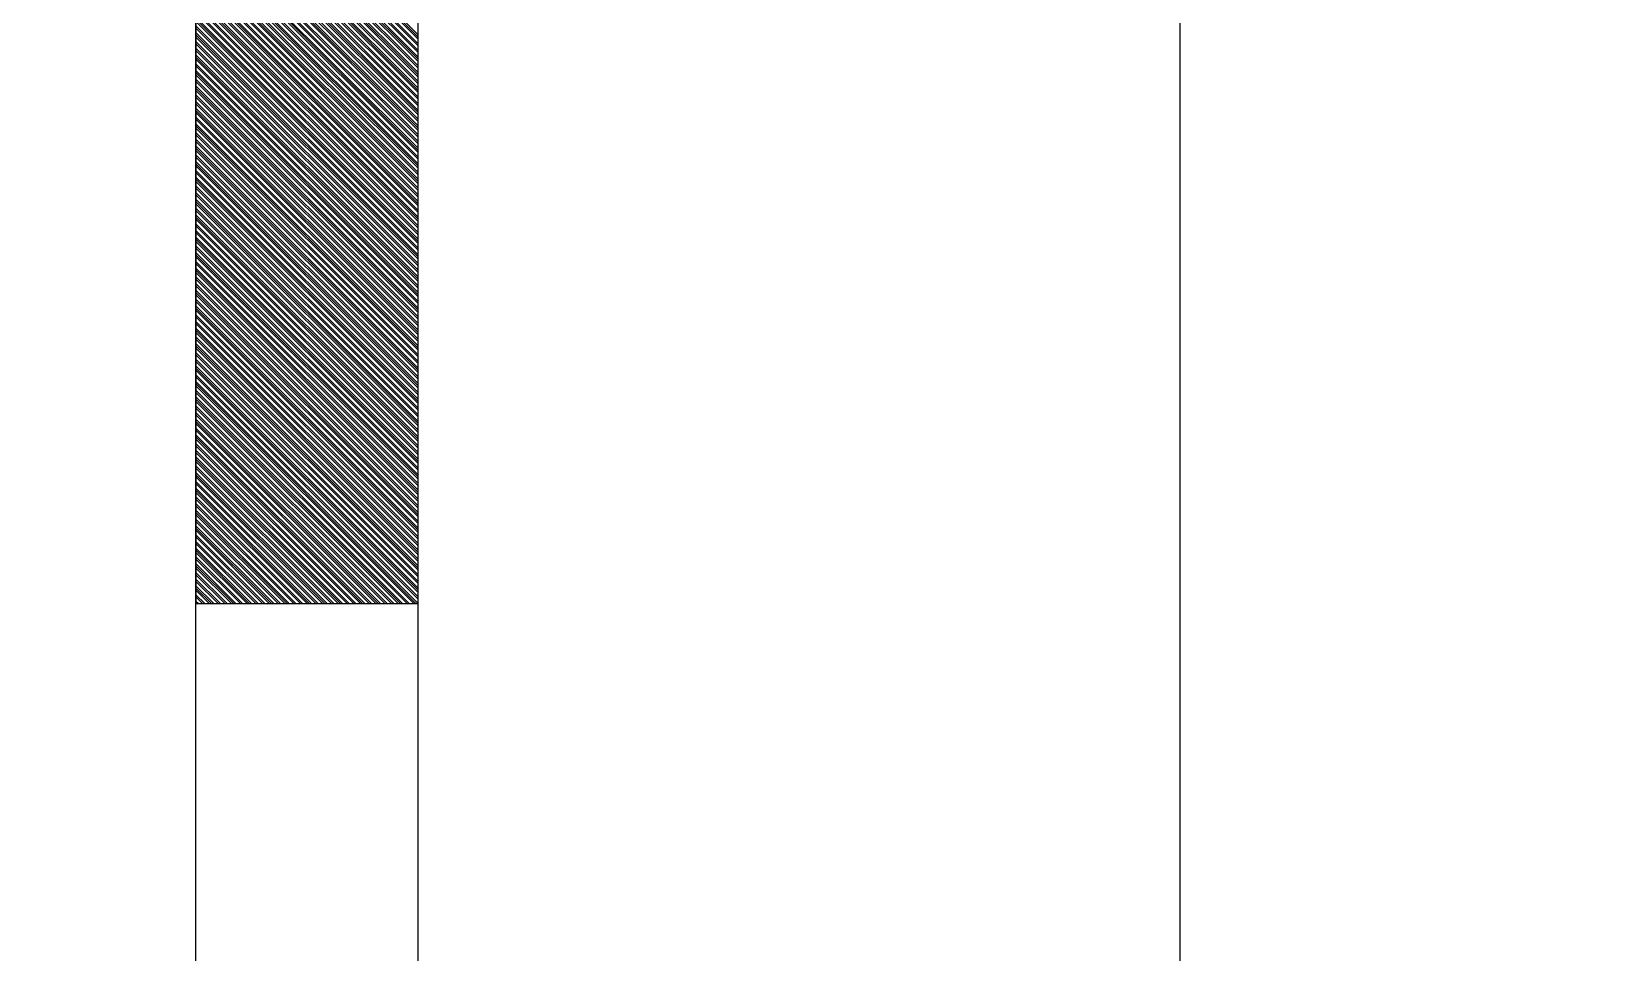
# Model space of a CAD drawing. Extents: x 729854 to 730444, y 4373781 to 4374808.
# Drawn here: x 730092.93 to 730100.01, y 4374729.44 to 4374733.58 of the extents above; entities that cross this region are included whole.
import ezdxf

# ---------------------------------------------------------------- set-up
doc = ezdxf.new("R2010")
doc.units = 0
doc.layers.get('0').update_dxf_attribs({"linetype": 'CONTINUOUS'})

msp = doc.modelspace()

# ---------------------------------------------------------------- linework, layer by layer
at = {"color": 0, "linetype": 'CONTINUOUS'}
for p, q in [((730093.67, 4374681.01), (730093.67, 4374781.01)), ((730093.67, 4374681.01), (730093.67, 4374781.01)), ((730094.67, 4374681.01), (730094.67, 4374781.01)), ((730094.67, 4374681.01), (730094.67, 4374781.01)), ((730094.67, 4374733.57), (730093.67, 4374734.57)), ((730094.67, 4374733.57), (730093.67, 4374734.57)), ((730094.67, 4374733.56), (730093.67, 4374734.56)), ((730094.67, 4374733.56), (730093.67, 4374734.56)), ((730094.67, 4374733.55), (730093.67, 4374734.55)), ((730094.67, 4374733.55), (730093.67, 4374734.55)), ((730094.67, 4374733.53), (730093.67, 4374734.53)), ((730094.67, 4374733.53), (730093.67, 4374734.53)), ((730094.67, 4374733.52), (730093.67, 4374734.52)), ((730094.67, 4374733.52), (730093.67, 4374734.52)), ((730094.67, 4374733.5), (730093.67, 4374734.5)), ((730094.67, 4374733.5), (730093.67, 4374734.5)), ((730094.67, 4374733.49), (730093.67, 4374734.49)), ((730094.67, 4374733.49), (730093.67, 4374734.49)), ((730094.67, 4374733.47), (730093.67, 4374734.47)), ((730094.67, 4374733.47), (730093.67, 4374734.47)), ((730094.67, 4374733.46), (730093.67, 4374734.46)), ((730094.67, 4374733.46), (730093.67, 4374734.46)), ((730094.67, 4374733.45), (730093.67, 4374734.45)), ((730094.67, 4374733.45), (730093.67, 4374734.45)), ((730094.67, 4374733.43), (730093.67, 4374734.43)), ((730094.67, 4374733.43), (730093.67, 4374734.43)), ((730094.67, 4374733.42), (730093.67, 4374734.42)), ((730094.67, 4374733.42), (730093.67, 4374734.42)), ((730094.67, 4374733.4), (730093.67, 4374734.4)), ((730094.67, 4374733.4), (730093.67, 4374734.4)), ((730094.67, 4374733.39), (730093.67, 4374734.39)), ((730094.67, 4374733.39), (730093.67, 4374734.39)), ((730094.67, 4374733.38), (730093.67, 4374734.38)), ((730094.67, 4374733.38), (730093.67, 4374734.38)), ((730094.67, 4374733.36), (730093.67, 4374734.36)), ((730094.67, 4374733.36), (730093.67, 4374734.36)), ((730094.67, 4374733.35), (730093.67, 4374734.35)), ((730094.67, 4374733.35), (730093.67, 4374734.35)), ((730094.67, 4374733.33), (730093.67, 4374734.33)), ((730094.67, 4374733.33), (730093.67, 4374734.33)), ((730094.67, 4374733.32), (730093.67, 4374734.32)), ((730094.67, 4374733.32), (730093.67, 4374734.32)), ((730094.67, 4374733.31), (730093.67, 4374734.31)), ((730094.67, 4374733.31), (730093.67, 4374734.31)), ((730094.67, 4374733.29), (730093.67, 4374734.29)), ((730094.67, 4374733.29), (730093.67, 4374734.29)), ((730094.67, 4374733.28), (730093.67, 4374734.28)), ((730094.67, 4374733.28), (730093.67, 4374734.28)), ((730094.67, 4374733.26), (730093.67, 4374734.26)), ((730094.67, 4374733.26), (730093.67, 4374734.26)), ((730094.67, 4374733.25), (730093.67, 4374734.25)), ((730094.67, 4374733.25), (730093.67, 4374734.25)), ((730094.67, 4374733.23), (730093.67, 4374734.23)), ((730094.67, 4374733.23), (730093.67, 4374734.23)), ((730094.67, 4374733.22), (730093.67, 4374734.22)), ((730094.67, 4374733.22), (730093.67, 4374734.22)), ((730094.67, 4374733.21), (730093.67, 4374734.21)), ((730094.67, 4374733.21), (730093.67, 4374734.21)), ((730094.67, 4374733.19), (730093.67, 4374734.19)), ((730094.67, 4374733.19), (730093.67, 4374734.19)), ((730094.67, 4374733.18), (730093.67, 4374734.18)), ((730094.67, 4374733.18), (730093.67, 4374734.18)), ((730094.67, 4374733.16), (730093.67, 4374734.16)), ((730094.67, 4374733.16), (730093.67, 4374734.16)), ((730094.67, 4374733.15), (730093.67, 4374734.15)), ((730094.67, 4374733.15), (730093.67, 4374734.15)), ((730094.67, 4374733.14), (730093.67, 4374734.14)), ((730094.67, 4374733.14), (730093.67, 4374734.14)), ((730094.67, 4374733.12), (730093.67, 4374734.12)), ((730094.67, 4374733.12), (730093.67, 4374734.12)), ((730094.67, 4374733.11), (730093.67, 4374734.11)), ((730094.67, 4374733.11), (730093.67, 4374734.11)), ((730094.67, 4374733.09), (730093.67, 4374734.09)), ((730094.67, 4374733.09), (730093.67, 4374734.09)), ((730094.67, 4374733.08), (730093.67, 4374734.08)), ((730094.67, 4374733.08), (730093.67, 4374734.08)), ((730094.67, 4374733.06), (730093.67, 4374734.06)), ((730094.67, 4374733.06), (730093.67, 4374734.06)), ((730094.67, 4374733.05), (730093.67, 4374734.05)), ((730094.67, 4374733.05), (730093.67, 4374734.05)), ((730094.67, 4374733.04), (730093.67, 4374734.04)), ((730094.67, 4374733.04), (730093.67, 4374734.04)), ((730094.67, 4374733.02), (730093.67, 4374734.02)), ((730094.67, 4374733.02), (730093.67, 4374734.02)), ((730094.67, 4374733.01), (730093.67, 4374734.01)), ((730094.67, 4374733.01), (730093.67, 4374734.01)), ((730094.67, 4374732.99), (730093.67, 4374733.99)), ((730094.67, 4374732.99), (730093.67, 4374733.99)), ((730094.67, 4374732.98), (730093.67, 4374733.98)), ((730094.67, 4374732.98), (730093.67, 4374733.98)), ((730094.67, 4374732.97), (730093.67, 4374733.97)), ((730094.67, 4374732.97), (730093.67, 4374733.97)), ((730094.67, 4374732.95), (730093.67, 4374733.95)), ((730094.67, 4374732.95), (730093.67, 4374733.95)), ((730094.67, 4374732.94), (730093.67, 4374733.94)), ((730094.67, 4374732.94), (730093.67, 4374733.94)), ((730094.67, 4374732.92), (730093.67, 4374733.92)), ((730094.67, 4374732.92), (730093.67, 4374733.92)), ((730094.67, 4374732.91), (730093.67, 4374733.91)), ((730094.67, 4374732.91), (730093.67, 4374733.91)), ((730094.67, 4374732.9), (730093.67, 4374733.9)), ((730094.67, 4374732.9), (730093.67, 4374733.9)), ((730094.67, 4374732.88), (730093.67, 4374733.88)), ((730094.67, 4374732.88), (730093.67, 4374733.88)), ((730094.67, 4374732.87), (730093.67, 4374733.87)), ((730094.67, 4374732.87), (730093.67, 4374733.87)), ((730094.67, 4374732.85), (730093.67, 4374733.85)), ((730094.67, 4374732.85), (730093.67, 4374733.85)), ((730094.67, 4374732.84), (730093.67, 4374733.84)), ((730094.67, 4374732.84), (730093.67, 4374733.84)), ((730094.67, 4374732.82), (730093.67, 4374733.82)), ((730094.67, 4374732.82), (730093.67, 4374733.82)), ((730094.67, 4374732.81), (730093.67, 4374733.81)), ((730094.67, 4374732.81), (730093.67, 4374733.81)), ((730094.67, 4374732.8), (730093.67, 4374733.8)), ((730094.67, 4374732.8), (730093.67, 4374733.8)), ((730094.67, 4374732.78), (730093.67, 4374733.78)), ((730094.67, 4374732.78), (730093.67, 4374733.78)), ((730094.67, 4374732.77), (730093.67, 4374733.77)), ((730094.67, 4374732.77), (730093.67, 4374733.77)), ((730094.67, 4374732.75), (730093.67, 4374733.75)), ((730094.67, 4374732.75), (730093.67, 4374733.75)), ((730094.67, 4374732.74), (730093.67, 4374733.74)), ((730094.67, 4374732.74), (730093.67, 4374733.74)), ((730094.67, 4374732.73), (730093.67, 4374733.73)), ((730094.67, 4374732.73), (730093.67, 4374733.73)), ((730094.67, 4374732.71), (730093.67, 4374733.71)), ((730094.67, 4374732.71), (730093.67, 4374733.71)), ((730094.67, 4374732.7), (730093.67, 4374733.7)), ((730094.67, 4374732.7), (730093.67, 4374733.7)), ((730094.67, 4374732.68), (730093.67, 4374733.68)), ((730094.67, 4374732.68), (730093.67, 4374733.68)), ((730094.67, 4374732.67), (730093.67, 4374733.67)), ((730094.67, 4374732.67), (730093.67, 4374733.67)), ((730094.67, 4374732.65), (730093.67, 4374733.65)), ((730094.67, 4374732.65), (730093.67, 4374733.65)), ((730094.67, 4374732.64), (730093.67, 4374733.64)), ((730094.67, 4374732.64), (730093.67, 4374733.64)), ((730094.67, 4374732.63), (730093.67, 4374733.63)), ((730094.67, 4374732.63), (730093.67, 4374733.63)), ((730094.67, 4374732.61), (730093.67, 4374733.61)), ((730094.67, 4374732.61), (730093.67, 4374733.61)), ((730094.67, 4374732.6), (730093.67, 4374733.6)), ((730094.67, 4374732.6), (730093.67, 4374733.6)), ((730094.67, 4374732.58), (730093.67, 4374733.58)), ((730094.67, 4374732.58), (730093.67, 4374733.58)), ((730094.67, 4374732.57), (730093.67, 4374733.57)), ((730094.67, 4374732.57), (730093.67, 4374733.57)), ((730094.67, 4374732.56), (730093.67, 4374733.56)), ((730094.67, 4374732.56), (730093.67, 4374733.56)), ((730094.67, 4374732.54), (730093.67, 4374733.54)), ((730094.67, 4374732.54), (730093.67, 4374733.54)), ((730094.67, 4374732.53), (730093.67, 4374733.53)), ((730094.67, 4374732.53), (730093.67, 4374733.53)), ((730094.67, 4374732.51), (730093.67, 4374733.51)), ((730094.67, 4374732.51), (730093.67, 4374733.51)), ((730094.67, 4374732.5), (730093.67, 4374733.5)), ((730094.67, 4374732.5), (730093.67, 4374733.5)), ((730094.67, 4374732.48), (730093.67, 4374733.48)), ((730094.67, 4374732.48), (730093.67, 4374733.48)), ((730094.67, 4374732.47), (730093.67, 4374733.47)), ((730094.67, 4374732.47), (730093.67, 4374733.47)), ((730094.67, 4374732.46), (730093.67, 4374733.46)), ((730094.67, 4374732.46), (730093.67, 4374733.46)), ((730094.67, 4374732.44), (730093.67, 4374733.44)), ((730094.67, 4374732.44), (730093.67, 4374733.44)), ((730094.67, 4374732.43), (730093.67, 4374733.43)), ((730094.67, 4374732.43), (730093.67, 4374733.43)), ((730094.67, 4374732.41), (730093.67, 4374733.41)), ((730094.67, 4374732.41), (730093.67, 4374733.41)), ((730094.67, 4374732.4), (730093.67, 4374733.4)), ((730094.67, 4374732.4), (730093.67, 4374733.4)), ((730094.67, 4374732.39), (730093.67, 4374733.39)), ((730094.67, 4374732.39), (730093.67, 4374733.39)), ((730094.67, 4374732.37), (730093.67, 4374733.37)), ((730094.67, 4374732.37), (730093.67, 4374733.37)), ((730094.67, 4374732.36), (730093.67, 4374733.36)), ((730094.67, 4374732.36), (730093.67, 4374733.36)), ((730094.67, 4374732.34), (730093.67, 4374733.34)), ((730094.67, 4374732.34), (730093.67, 4374733.34)), ((730094.67, 4374732.33), (730093.67, 4374733.33)), ((730094.67, 4374732.33), (730093.67, 4374733.33)), ((730094.67, 4374732.32), (730093.67, 4374733.32)), ((730094.67, 4374732.32), (730093.67, 4374733.32)), ((730094.67, 4374732.3), (730093.67, 4374733.3)), ((730094.67, 4374732.3), (730093.67, 4374733.3)), ((730094.67, 4374732.29), (730093.67, 4374733.29)), ((730094.67, 4374732.29), (730093.67, 4374733.29)), ((730094.67, 4374732.27), (730093.67, 4374733.27)), ((730094.67, 4374732.27), (730093.67, 4374733.27)), ((730094.67, 4374732.26), (730093.67, 4374733.26)), ((730094.67, 4374732.26), (730093.67, 4374733.26)), ((730094.67, 4374732.24), (730093.67, 4374733.24)), ((730094.67, 4374732.24), (730093.67, 4374733.24)), ((730094.67, 4374732.23), (730093.67, 4374733.23)), ((730094.67, 4374732.23), (730093.67, 4374733.23)), ((730094.67, 4374732.22), (730093.67, 4374733.22)), ((730094.67, 4374732.22), (730093.67, 4374733.22)), ((730094.67, 4374732.2), (730093.67, 4374733.2)), ((730094.67, 4374732.2), (730093.67, 4374733.2)), ((730094.67, 4374732.19), (730093.67, 4374733.19)), ((730094.67, 4374732.19), (730093.67, 4374733.19)), ((730094.67, 4374732.17), (730093.67, 4374733.17)), ((730094.67, 4374732.17), (730093.67, 4374733.17)), ((730094.67, 4374732.16), (730093.67, 4374733.16)), ((730094.67, 4374732.16), (730093.67, 4374733.16)), ((730094.67, 4374732.15), (730093.67, 4374733.15)), ((730094.67, 4374732.15), (730093.67, 4374733.15)), ((730094.67, 4374732.13), (730093.67, 4374733.13)), ((730094.67, 4374732.13), (730093.67, 4374733.13)), ((730094.67, 4374732.12), (730093.67, 4374733.12)), ((730094.67, 4374732.12), (730093.67, 4374733.12)), ((730094.67, 4374732.1), (730093.67, 4374733.1)), ((730094.67, 4374732.1), (730093.67, 4374733.1)), ((730094.67, 4374732.09), (730093.67, 4374733.09)), ((730094.67, 4374732.09), (730093.67, 4374733.09)), ((730094.67, 4374732.07), (730093.67, 4374733.07)), ((730094.67, 4374732.07), (730093.67, 4374733.07)), ((730094.67, 4374732.06), (730093.67, 4374733.06)), ((730094.67, 4374732.06), (730093.67, 4374733.06)), ((730094.67, 4374732.05), (730093.67, 4374733.05)), ((730094.67, 4374732.05), (730093.67, 4374733.05)), ((730094.67, 4374732.03), (730093.67, 4374733.03)), ((730094.67, 4374732.03), (730093.67, 4374733.03)), ((730094.67, 4374732.02), (730093.67, 4374733.02)), ((730094.67, 4374732.02), (730093.67, 4374733.02)), ((730094.67, 4374732), (730093.67, 4374733)), ((730094.67, 4374732), (730093.67, 4374733)), ((730094.67, 4374731.99), (730093.67, 4374732.99)), ((730094.67, 4374731.99), (730093.67, 4374732.99)), ((730094.67, 4374731.98), (730093.67, 4374732.98)), ((730094.67, 4374731.98), (730093.67, 4374732.98)), ((730094.67, 4374731.96), (730093.67, 4374732.96)), ((730094.67, 4374731.96), (730093.67, 4374732.96)), ((730094.67, 4374731.95), (730093.67, 4374732.95)), ((730094.67, 4374731.95), (730093.67, 4374732.95)), ((730094.67, 4374731.93), (730093.67, 4374732.93)), ((730094.67, 4374731.93), (730093.67, 4374732.93)), ((730094.67, 4374731.92), (730093.67, 4374732.92)), ((730094.67, 4374731.92), (730093.67, 4374732.92)), ((730094.67, 4374731.91), (730093.67, 4374732.91)), ((730094.67, 4374731.91), (730093.67, 4374732.91)), ((730094.67, 4374731.89), (730093.67, 4374732.89)), ((730094.67, 4374731.89), (730093.67, 4374732.89)), ((730094.67, 4374731.88), (730093.67, 4374732.88)), ((730094.67, 4374731.88), (730093.67, 4374732.88)), ((730094.67, 4374731.86), (730093.67, 4374732.86)), ((730094.67, 4374731.86), (730093.67, 4374732.86)), ((730094.67, 4374731.85), (730093.67, 4374732.85)), ((730094.67, 4374731.85), (730093.67, 4374732.85)), ((730094.67, 4374731.83), (730093.67, 4374732.83)), ((730094.67, 4374731.83), (730093.67, 4374732.83)), ((730094.67, 4374731.82), (730093.67, 4374732.82)), ((730094.67, 4374731.82), (730093.67, 4374732.82)), ((730094.67, 4374731.81), (730093.67, 4374732.81)), ((730094.67, 4374731.81), (730093.67, 4374732.81)), ((730094.67, 4374731.79), (730093.67, 4374732.79)), ((730094.67, 4374731.79), (730093.67, 4374732.79)), ((730094.67, 4374731.78), (730093.67, 4374732.78)), ((730094.67, 4374731.78), (730093.67, 4374732.78)), ((730094.67, 4374731.76), (730093.67, 4374732.76)), ((730094.67, 4374731.76), (730093.67, 4374732.76)), ((730094.67, 4374731.75), (730093.67, 4374732.75)), ((730094.67, 4374731.75), (730093.67, 4374732.75)), ((730094.67, 4374731.74), (730093.67, 4374732.74)), ((730094.67, 4374731.74), (730093.67, 4374732.74)), ((730094.67, 4374731.72), (730093.67, 4374732.72)), ((730094.67, 4374731.72), (730093.67, 4374732.72)), ((730094.67, 4374731.71), (730093.67, 4374732.71)), ((730094.67, 4374731.71), (730093.67, 4374732.71)), ((730094.67, 4374731.69), (730093.67, 4374732.69)), ((730094.67, 4374731.69), (730093.67, 4374732.69)), ((730094.67, 4374731.68), (730093.67, 4374732.68)), ((730094.67, 4374731.68), (730093.67, 4374732.68)), ((730094.67, 4374731.66), (730093.67, 4374732.66)), ((730094.67, 4374731.66), (730093.67, 4374732.66)), ((730094.67, 4374731.65), (730093.67, 4374732.65)), ((730094.67, 4374731.65), (730093.67, 4374732.65)), ((730094.67, 4374731.64), (730093.67, 4374732.64)), ((730094.67, 4374731.64), (730093.67, 4374732.64)), ((730094.67, 4374731.62), (730093.67, 4374732.62)), ((730094.67, 4374731.62), (730093.67, 4374732.62)), ((730094.67, 4374731.61), (730093.67, 4374732.61)), ((730094.67, 4374731.61), (730093.67, 4374732.61)), ((730094.67, 4374731.59), (730093.67, 4374732.59)), ((730094.67, 4374731.59), (730093.67, 4374732.59)), ((730094.67, 4374731.58), (730093.67, 4374732.58)), ((730094.67, 4374731.58), (730093.67, 4374732.58)), ((730094.67, 4374731.57), (730093.67, 4374732.57)), ((730094.67, 4374731.57), (730093.67, 4374732.57)), ((730094.67, 4374731.55), (730093.67, 4374732.55)), ((730094.67, 4374731.55), (730093.67, 4374732.55)), ((730094.67, 4374731.54), (730093.67, 4374732.54)), ((730094.67, 4374731.54), (730093.67, 4374732.54)), ((730094.67, 4374731.52), (730093.67, 4374732.52)), ((730094.67, 4374731.52), (730093.67, 4374732.52)), ((730094.67, 4374731.51), (730093.67, 4374732.51)), ((730094.67, 4374731.51), (730093.67, 4374732.51)), ((730094.67, 4374731.5), (730093.67, 4374732.5)), ((730094.67, 4374731.5), (730093.67, 4374732.5)), ((730094.67, 4374731.48), (730093.67, 4374732.48)), ((730094.67, 4374731.48), (730093.67, 4374732.48)), ((730094.67, 4374731.47), (730093.67, 4374732.47)), ((730094.67, 4374731.47), (730093.67, 4374732.47)), ((730094.67, 4374731.45), (730093.67, 4374732.45)), ((730094.67, 4374731.45), (730093.67, 4374732.45)), ((730094.67, 4374731.44), (730093.67, 4374732.44)), ((730094.67, 4374731.44), (730093.67, 4374732.44)), ((730094.67, 4374731.42), (730093.67, 4374732.42)), ((730094.67, 4374731.42), (730093.67, 4374732.42)), ((730094.67, 4374731.41), (730093.67, 4374732.41)), ((730094.67, 4374731.41), (730093.67, 4374732.41)), ((730094.67, 4374731.4), (730093.67, 4374732.4)), ((730094.67, 4374731.4), (730093.67, 4374732.4)), ((730094.67, 4374731.38), (730093.67, 4374732.38)), ((730094.67, 4374731.38), (730093.67, 4374732.38)), ((730094.67, 4374731.37), (730093.67, 4374732.37)), ((730094.67, 4374731.37), (730093.67, 4374732.37)), ((730094.67, 4374731.35), (730093.67, 4374732.35)), ((730094.67, 4374731.35), (730093.67, 4374732.35)), ((730094.67, 4374731.34), (730093.67, 4374732.34)), ((730094.67, 4374731.34), (730093.67, 4374732.34)), ((730094.67, 4374731.33), (730093.67, 4374732.33)), ((730094.67, 4374731.33), (730093.67, 4374732.33)), ((730094.67, 4374731.31), (730093.67, 4374732.31)), ((730094.67, 4374731.31), (730093.67, 4374732.31)), ((730094.67, 4374731.3), (730093.67, 4374732.3)), ((730094.67, 4374731.3), (730093.67, 4374732.3)), ((730094.67, 4374731.28), (730093.67, 4374732.28)), ((730094.67, 4374731.28), (730093.67, 4374732.28)), ((730094.67, 4374731.27), (730093.67, 4374732.27)), ((730094.67, 4374731.27), (730093.67, 4374732.27)), ((730094.67, 4374731.25), (730093.67, 4374732.25)), ((730094.67, 4374731.25), (730093.67, 4374732.25)), ((730094.67, 4374731.24), (730093.67, 4374732.24)), ((730094.67, 4374731.24), (730093.67, 4374732.24)), ((730094.67, 4374731.23), (730093.67, 4374732.23)), ((730094.67, 4374731.23), (730093.67, 4374732.23)), ((730094.67, 4374731.21), (730093.67, 4374732.21)), ((730094.67, 4374731.21), (730093.67, 4374732.21)), ((730094.67, 4374731.2), (730093.67, 4374732.2)), ((730094.67, 4374731.2), (730093.67, 4374732.2)), ((730094.67, 4374731.18), (730093.67, 4374732.18)), ((730094.67, 4374731.18), (730093.67, 4374732.18)), ((730094.67, 4374731.17), (730093.67, 4374732.17)), ((730094.67, 4374731.17), (730093.67, 4374732.17)), ((730094.67, 4374731.16), (730093.67, 4374732.16)), ((730094.67, 4374731.16), (730093.67, 4374732.16)), ((730094.67, 4374731.14), (730093.67, 4374732.14)), ((730094.67, 4374731.14), (730093.67, 4374732.14)), ((730094.67, 4374731.13), (730093.67, 4374732.13)), ((730094.67, 4374731.13), (730093.67, 4374732.13)), ((730094.67, 4374731.11), (730093.67, 4374732.11)), ((730094.67, 4374731.11), (730093.67, 4374732.11)), ((730094.67, 4374731.1), (730093.67, 4374732.1)), ((730094.67, 4374731.1), (730093.67, 4374732.1)), ((730094.67, 4374731.08), (730093.67, 4374732.08)), ((730094.67, 4374731.08), (730093.67, 4374732.08)), ((730094.67, 4374731.07), (730093.67, 4374732.07)), ((730094.67, 4374731.07), (730093.67, 4374732.07)), ((730094.67, 4374731.06), (730093.67, 4374732.06)), ((730094.67, 4374731.06), (730093.67, 4374732.06)), ((730094.67, 4374731.04), (730093.67, 4374732.04)), ((730094.67, 4374731.04), (730093.67, 4374732.04)), ((730094.67, 4374731.03), (730093.67, 4374732.03)), ((730094.67, 4374731.03), (730093.67, 4374732.03)), ((730094.67, 4374731.01), (730093.67, 4374732.01)), ((730094.67, 4374731.01), (730093.67, 4374732.01)), ((730094.66, 4374731.01), (730093.67, 4374732)), ((730094.66, 4374731.01), (730093.67, 4374732)), ((730094.65, 4374731.01), (730093.67, 4374731.99)), ((730094.65, 4374731.01), (730093.67, 4374731.99)), ((730094.63, 4374731.01), (730093.67, 4374731.97)), ((730094.63, 4374731.01), (730093.67, 4374731.97)), ((730094.62, 4374731.01), (730093.67, 4374731.96)), ((730094.62, 4374731.01), (730093.67, 4374731.96)), ((730094.6, 4374731.01), (730093.67, 4374731.94)), ((730094.6, 4374731.01), (730093.67, 4374731.94)), ((730094.59, 4374731.01), (730093.67, 4374731.93)), ((730094.59, 4374731.01), (730093.67, 4374731.93)), ((730094.58, 4374731.01), (730093.67, 4374731.92)), ((730094.58, 4374731.01), (730093.67, 4374731.92)), ((730094.56, 4374731.01), (730093.67, 4374731.9)), ((730094.56, 4374731.01), (730093.67, 4374731.9)), ((730094.55, 4374731.01), (730093.67, 4374731.89)), ((730094.55, 4374731.01), (730093.67, 4374731.89)), ((730094.53, 4374731.01), (730093.67, 4374731.87)), ((730094.53, 4374731.01), (730093.67, 4374731.87)), ((730094.52, 4374731.01), (730093.67, 4374731.86)), ((730094.52, 4374731.01), (730093.67, 4374731.86)), ((730094.5, 4374731.01), (730093.67, 4374731.84)), ((730094.5, 4374731.01), (730093.67, 4374731.84)), ((730094.49, 4374731.01), (730093.67, 4374731.83)), ((730094.49, 4374731.01), (730093.67, 4374731.83)), ((730094.48, 4374731.01), (730093.67, 4374731.82)), ((730094.48, 4374731.01), (730093.67, 4374731.82)), ((730094.46, 4374731.01), (730093.67, 4374731.8)), ((730094.46, 4374731.01), (730093.67, 4374731.8)), ((730094.45, 4374731.01), (730093.67, 4374731.79)), ((730094.45, 4374731.01), (730093.67, 4374731.79)), ((730094.43, 4374731.01), (730093.67, 4374731.77)), ((730094.43, 4374731.01), (730093.67, 4374731.77)), ((730094.42, 4374731.01), (730093.67, 4374731.76)), ((730094.42, 4374731.01), (730093.67, 4374731.76)), ((730094.41, 4374731.01), (730093.67, 4374731.75)), ((730094.41, 4374731.01), (730093.67, 4374731.75)), ((730094.39, 4374731.01), (730093.67, 4374731.73)), ((730094.39, 4374731.01), (730093.67, 4374731.73)), ((730094.38, 4374731.01), (730093.67, 4374731.72)), ((730094.38, 4374731.01), (730093.67, 4374731.72)), ((730094.36, 4374731.01), (730093.67, 4374731.7)), ((730094.36, 4374731.01), (730093.67, 4374731.7)), ((730094.35, 4374731.01), (730093.67, 4374731.69)), ((730094.35, 4374731.01), (730093.67, 4374731.69)), ((730094.33, 4374731.01), (730093.67, 4374731.67)), ((730094.33, 4374731.01), (730093.67, 4374731.67)), ((730094.32, 4374731.01), (730093.67, 4374731.66)), ((730094.32, 4374731.01), (730093.67, 4374731.66)), ((730094.31, 4374731.01), (730093.67, 4374731.65)), ((730094.31, 4374731.01), (730093.67, 4374731.65)), ((730094.29, 4374731.01), (730093.67, 4374731.63)), ((730094.29, 4374731.01), (730093.67, 4374731.63)), ((730094.28, 4374731.01), (730093.67, 4374731.62)), ((730094.28, 4374731.01), (730093.67, 4374731.62)), ((730094.26, 4374731.01), (730093.67, 4374731.6)), ((730094.26, 4374731.01), (730093.67, 4374731.6)), ((730094.25, 4374731.01), (730093.67, 4374731.59)), ((730094.25, 4374731.01), (730093.67, 4374731.59)), ((730094.24, 4374731.01), (730093.67, 4374731.58)), ((730094.24, 4374731.01), (730093.67, 4374731.58)), ((730094.22, 4374731.01), (730093.67, 4374731.56)), ((730094.22, 4374731.01), (730093.67, 4374731.56)), ((730094.21, 4374731.01), (730093.67, 4374731.55)), ((730094.21, 4374731.01), (730093.67, 4374731.55)), ((730094.19, 4374731.01), (730093.67, 4374731.53)), ((730094.19, 4374731.01), (730093.67, 4374731.53)), ((730094.18, 4374731.01), (730093.67, 4374731.52)), ((730094.18, 4374731.01), (730093.67, 4374731.52)), ((730094.17, 4374731.01), (730093.67, 4374731.51)), ((730094.17, 4374731.01), (730093.67, 4374731.51)), ((730094.15, 4374731.01), (730093.67, 4374731.49)), ((730094.15, 4374731.01), (730093.67, 4374731.49)), ((730094.14, 4374731.01), (730093.67, 4374731.48)), ((730094.14, 4374731.01), (730093.67, 4374731.48)), ((730094.12, 4374731.01), (730093.67, 4374731.46)), ((730094.12, 4374731.01), (730093.67, 4374731.46)), ((730094.11, 4374731.01), (730093.67, 4374731.45)), ((730094.11, 4374731.01), (730093.67, 4374731.45)), ((730094.09, 4374731.01), (730093.67, 4374731.43)), ((730094.09, 4374731.01), (730093.67, 4374731.43)), ((730094.08, 4374731.01), (730093.67, 4374731.42)), ((730094.08, 4374731.01), (730093.67, 4374731.42)), ((730094.07, 4374731.01), (730093.67, 4374731.41)), ((730094.07, 4374731.01), (730093.67, 4374731.41)), ((730094.05, 4374731.01), (730093.67, 4374731.39)), ((730094.05, 4374731.01), (730093.67, 4374731.39)), ((730094.04, 4374731.01), (730093.67, 4374731.38)), ((730094.04, 4374731.01), (730093.67, 4374731.38)), ((730094.02, 4374731.01), (730093.67, 4374731.36)), ((730094.02, 4374731.01), (730093.67, 4374731.36)), ((730094.01, 4374731.01), (730093.67, 4374731.35)), ((730094.01, 4374731.01), (730093.67, 4374731.35)), ((730094, 4374731.01), (730093.67, 4374731.34)), ((730094, 4374731.01), (730093.67, 4374731.34)), ((730093.98, 4374731.01), (730093.67, 4374731.32)), ((730093.98, 4374731.01), (730093.67, 4374731.32)), ((730093.97, 4374731.01), (730093.67, 4374731.31)), ((730093.97, 4374731.01), (730093.67, 4374731.31)), ((730093.95, 4374731.01), (730093.67, 4374731.29)), ((730093.95, 4374731.01), (730093.67, 4374731.29)), ((730093.94, 4374731.01), (730093.67, 4374731.28)), ((730093.94, 4374731.01), (730093.67, 4374731.28)), ((730093.92, 4374731.01), (730093.67, 4374731.26)), ((730093.92, 4374731.01), (730093.67, 4374731.26)), ((730093.91, 4374731.01), (730093.67, 4374731.25)), ((730093.91, 4374731.01), (730093.67, 4374731.25)), ((730093.9, 4374731.01), (730093.67, 4374731.24)), ((730093.9, 4374731.01), (730093.67, 4374731.24)), ((730093.88, 4374731.01), (730093.67, 4374731.22)), ((730093.88, 4374731.01), (730093.67, 4374731.22)), ((730093.87, 4374731.01), (730093.67, 4374731.21)), ((730093.87, 4374731.01), (730093.67, 4374731.21)), ((730093.85, 4374731.01), (730093.67, 4374731.19)), ((730093.85, 4374731.01), (730093.67, 4374731.19)), ((730093.84, 4374731.01), (730093.67, 4374731.18)), ((730093.84, 4374731.01), (730093.67, 4374731.18)), ((730093.83, 4374731.01), (730093.67, 4374731.17)), ((730093.83, 4374731.01), (730093.67, 4374731.17)), ((730093.81, 4374731.01), (730093.67, 4374731.15)), ((730093.81, 4374731.01), (730093.67, 4374731.15)), ((730093.8, 4374731.01), (730093.67, 4374731.14)), ((730093.8, 4374731.01), (730093.67, 4374731.14)), ((730093.78, 4374731.01), (730093.67, 4374731.12)), ((730093.78, 4374731.01), (730093.67, 4374731.12)), ((730093.77, 4374731.01), (730093.67, 4374731.11)), ((730093.77, 4374731.01), (730093.67, 4374731.11)), ((730093.75, 4374731.01), (730093.67, 4374731.09)), ((730093.75, 4374731.01), (730093.67, 4374731.09)), ((730093.74, 4374731.01), (730093.67, 4374731.08)), ((730093.74, 4374731.01), (730093.67, 4374731.08)), ((730093.73, 4374731.01), (730093.67, 4374731.07)), ((730093.73, 4374731.01), (730093.67, 4374731.07)), ((730093.71, 4374731.01), (730093.67, 4374731.05)), ((730093.71, 4374731.01), (730093.67, 4374731.05)), ((730093.7, 4374731.01), (730093.67, 4374731.04)), ((730093.7, 4374731.01), (730093.67, 4374731.04)), ((730093.68, 4374731.01), (730093.67, 4374731.02)), ((730093.68, 4374731.01), (730093.67, 4374731.02))]:
    msp.add_line(p, q, dxfattribs=at)
msp.add_lwpolyline([(730094.67, 4374731.01), (730094.67, 4374741.01), (730093.67, 4374741.01), (730093.67, 4374731.01)], close=True, dxfattribs=at)
msp.add_lwpolyline([(730094.67, 4374731.01), (730094.67, 4374741.01), (730093.67, 4374741.01), (730093.67, 4374731.01)], close=True, dxfattribs=at)

# ---------------------------------------------------------------- meshes
mesh = msp.add_polyface(dxfattribs=at)
corners = [(730162.5, 4373781), (729854.5, 4374807.5), (730444, 4373781), (730444, 4374807.5), (729854.5, 4373781)]
mesh.append_faces([[corners[k] for k in face] for face in [(0, 1, 4), (1, 0, 2, 3)]], dxfattribs={"vtx0": -1, "color": 0})
mesh = msp.add_polyface(dxfattribs=at)
corners = [(730145.58, 4374621), (730145.58, 4374801.5), (729864.5, 4374801.5), (729864.5, 4374621)]
mesh.append_faces([[corners[k] for k in face] for face in [(0, 1, 2, 3)]], dxfattribs={"color": 0})
mesh = msp.add_polyface(dxfattribs=at)
corners = [(730098.1, 4374628.19), (730098.1, 4374794.66), (730088.23, 4374794.66), (730088.23, 4374628.19)]
mesh.append_faces([[corners[k] for k in face] for face in [(0, 1, 2, 3)]], dxfattribs={"color": 0})

doc.saveas('drawing.dxf')
